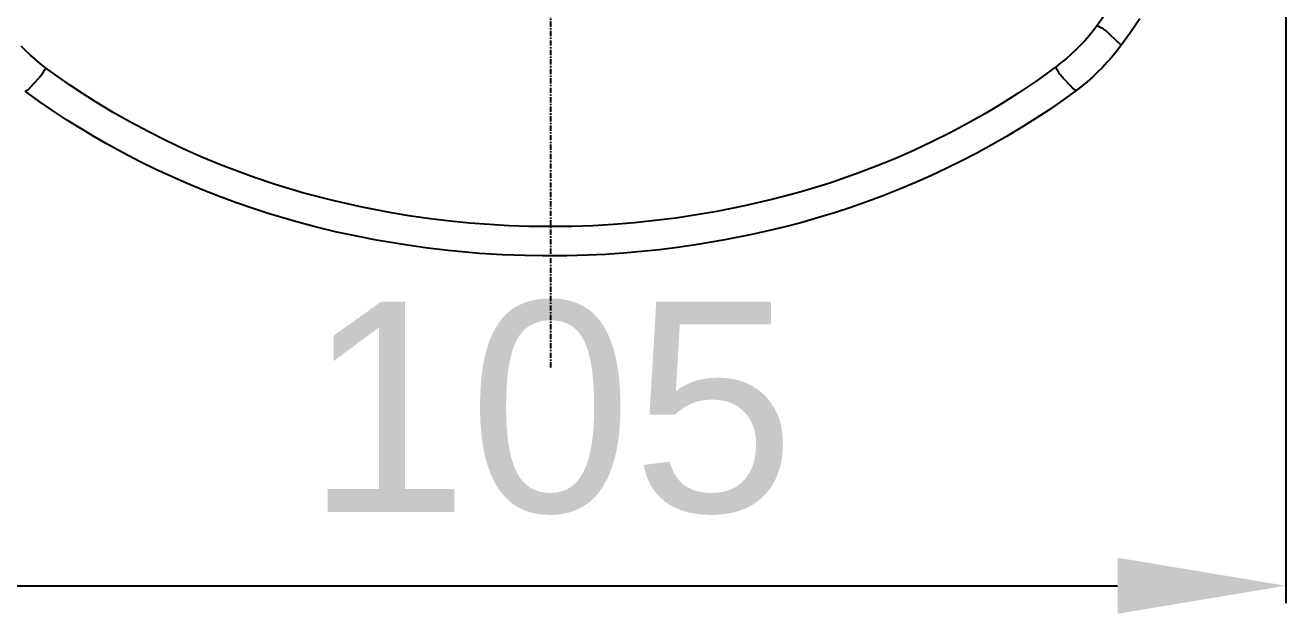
# Model space of a CAD drawing. Header units: millimetres. Extents: x 2219 to 3269, y 1238 to 2723.
# Drawn here: x 2896.7 to 2986.6, y 1603.8 to 1645.8 of the extents above; entities that cross this region are included whole.
import ezdxf

# ---------------------------------------------------------------- set-up
doc = ezdxf.new("R2010")
doc.units = ezdxf.units.MM
doc.linetypes.add('CENTER', pattern=[0.6, 0.375, -0.075, 0.075, -0.075])
for name, color, linetype in [('CEN2', 1, 'Continuous'), ('DIM2', 3, 'Continuous'), ('main', 7, 'Continuous')]:
    doc.layers.add(name, color=color, linetype=linetype)
doc.styles.get("Standard").update_dxf_attribs({"font": 'arial.ttf'})
doc.dimstyles.new('ISO-25', dxfattribs={"dimtxt": 2.5, "dimasz": 2.5, "dimexe": 1.25, "dimexo": 0.625, "dimtad": 1, "dimtxsty": 'Standard', "dimcen": 2.5, "dimadec": 0, "dimazin": 0, "dimtfac": 1, "dimtmove": 0, "dimatfit": 3, "dimfxl": 1, "dimarcsym": 0})

# ---------------------------------------------------------------- blocks, each defined once
blk = doc.blocks.new('*D49')
at = {"layer": 'Defpoints', "color": 0, "transparency": 16777216}
for p in [(2986.623, 1683.712), (2881.65, 1681.844), (2986.623, 1605.821)]:
    blk.add_point(p, dxfattribs=at)
at = {"layer": 'DIM2', "color": 0, "lineweight": -2, "transparency": 16777216}
for p, q in [((2986.623, 1683.087), (2986.623, 1604.571)), ((2881.65, 1681.219), (2881.65, 1604.571)), ((2893.65, 1605.821), (2974.623, 1605.821))]:
    blk.add_line(p, q, dxfattribs=at)
at = {"layer": 'DIM2', "color": 0, "transparency": 16777216}
for points in [[(2893.65, 1607.821), (2893.65, 1603.821), (2881.65, 1605.821)], [(2974.623, 1607.821), (2974.623, 1603.821), (2986.623, 1605.821)]]:
    blk.add_solid(points, dxfattribs=at)
at = {"layer": 'DIM2', "color": 0, "transparency": 16777216, "insert": (2934.136, 1618.48), "char_height": 15, "attachment_point": 5}
blk.add_mtext('105', dxfattribs=at)

msp = doc.modelspace()

# ---------------------------------------------------------------- linework, layer by layer
at = {"layer": 'CEN2', "linetype": 'CENTER'}
msp.add_line((2934.15, 1743.942), (2934.15, 1621.343), dxfattribs=at)
at = {"layer": 'main'}
for p, q in [((2973.793, 1646.636), (2973.163, 1645.772)), ((2976.215, 1646.256), (2975.537, 1645.277)), ((2972.879, 1645.404), (2972.583, 1645.045)), ((2973.163, 1645.772), (2972.879, 1645.404)), ((2973.163, 1645.772), (2973.247, 1645.734)), ((2973.247, 1645.734), (2973.329, 1645.692)), ((2973.329, 1645.692), (2973.41, 1645.648)), ((2973.41, 1645.648), (2973.489, 1645.602)), ((2973.489, 1645.602), (2973.567, 1645.552)), ((2973.567, 1645.552), (2973.643, 1645.5)), ((2973.643, 1645.5), (2973.717, 1645.446)), ((2973.717, 1645.446), (2973.789, 1645.389)), ((2973.789, 1645.389), (2973.859, 1645.329)), ((2973.859, 1645.329), (2973.927, 1645.267)), ((2973.927, 1645.267), (2974.617, 1644.618)), ((2975.537, 1645.277), (2974.838, 1644.312)), ((2896.712, 1643.969), (2896.383, 1644.297)), ((2971.958, 1644.356), (2971.629, 1644.027)), ((2972.276, 1644.695), (2971.958, 1644.356)), ((2972.583, 1645.045), (2972.276, 1644.695)), ((2974.837, 1644.311), (2974.533, 1643.916)), ((2974.617, 1644.618), (2974.631, 1644.609)), ((2974.631, 1644.609), (2974.645, 1644.6)), ((2974.645, 1644.6), (2974.658, 1644.591)), ((2974.658, 1644.591), (2974.67, 1644.581)), ((2974.67, 1644.581), (2974.683, 1644.57)), ((2974.683, 1644.57), (2974.695, 1644.56)), ((2974.695, 1644.56), (2974.707, 1644.549)), ((2974.707, 1644.549), (2974.718, 1644.537)), ((2974.718, 1644.537), (2974.729, 1644.525)), ((2974.729, 1644.525), (2974.74, 1644.513)), ((2974.74, 1644.513), (2974.75, 1644.5)), ((2974.75, 1644.5), (2974.759, 1644.487)), ((2974.759, 1644.487), (2974.768, 1644.474)), ((2974.768, 1644.474), (2974.777, 1644.46)), ((2974.777, 1644.46), (2974.785, 1644.446)), ((2974.785, 1644.446), (2974.793, 1644.432)), ((2974.793, 1644.432), (2974.801, 1644.418)), ((2974.801, 1644.418), (2974.807, 1644.403)), ((2974.807, 1644.403), (2974.814, 1644.388)), ((2974.814, 1644.388), (2974.819, 1644.373)), ((2974.819, 1644.373), (2974.825, 1644.358)), ((2974.825, 1644.358), (2974.829, 1644.342)), ((2974.829, 1644.342), (2974.834, 1644.327)), ((2974.834, 1644.327), (2974.837, 1644.311)), ((2897.053, 1643.651), (2896.712, 1643.969)), ((2897.403, 1643.344), (2897.053, 1643.651)), ((2970.941, 1643.401), (2970.582, 1643.105)), ((2971.29, 1643.708), (2970.941, 1643.401)), ((2971.629, 1644.027), (2971.29, 1643.708)), ((2974.217, 1643.531), (2973.888, 1643.156)), ((2974.533, 1643.916), (2974.217, 1643.531)), ((2897.762, 1643.049), (2897.403, 1643.344)), ((2898.131, 1642.765), (2897.762, 1643.049)), ((2898.008, 1642.518), (2897.961, 1642.439)), ((2898.052, 1642.599), (2898.008, 1642.518)), ((2898.093, 1642.682), (2898.052, 1642.599)), ((2898.131, 1642.765), (2898.093, 1642.682)), ((2899.014, 1642.124), (2898.131, 1642.765)), ((2970.214, 1642.82), (2968.89, 1641.866)), ((2970.582, 1643.105), (2970.214, 1642.82)), ((2970.253, 1642.737), (2970.214, 1642.82)), ((2970.294, 1642.654), (2970.253, 1642.737)), ((2970.338, 1642.574), (2970.294, 1642.654)), ((2970.385, 1642.494), (2970.338, 1642.574)), ((2970.434, 1642.417), (2970.385, 1642.494)), ((2973.547, 1642.792), (2973.194, 1642.439)), ((2973.888, 1643.156), (2973.547, 1642.792)), ((2897.628, 1642), (2896.98, 1641.309)), ((2897.689, 1642.069), (2897.628, 1642)), ((2897.749, 1642.139), (2897.689, 1642.069)), ((2897.806, 1642.211), (2897.749, 1642.139)), ((2897.86, 1642.285), (2897.806, 1642.211)), ((2897.912, 1642.361), (2897.86, 1642.285)), ((2897.961, 1642.439), (2897.912, 1642.361)), ((2899.91, 1641.501), (2899.014, 1642.124)), ((2968.89, 1641.866), (2967.536, 1640.954)), ((2970.486, 1642.341), (2970.434, 1642.417)), ((2970.541, 1642.267), (2970.486, 1642.341)), ((2970.598, 1642.195), (2970.541, 1642.267)), ((2970.658, 1642.124), (2970.598, 1642.195)), ((2970.719, 1642.056), (2970.658, 1642.124)), ((2971.37, 1641.367), (2970.719, 1642.056)), ((2972.456, 1641.769), (2972.071, 1641.452)), ((2972.831, 1642.098), (2972.456, 1641.769)), ((2973.194, 1642.439), (2972.831, 1642.098)), ((2896.689, 1641.092), (2896.673, 1641.088)), ((2897.643, 1640.388), (2896.675, 1641.087)), ((2896.705, 1641.096), (2896.689, 1641.092)), ((2896.72, 1641.101), (2896.705, 1641.096)), ((2896.735, 1641.106), (2896.72, 1641.101)), ((2896.751, 1641.112), (2896.735, 1641.106)), ((2896.765, 1641.118), (2896.751, 1641.112)), ((2896.78, 1641.125), (2896.765, 1641.118)), ((2896.795, 1641.132), (2896.78, 1641.125)), ((2896.809, 1641.14), (2896.795, 1641.132)), ((2896.823, 1641.148), (2896.809, 1641.14)), ((2896.836, 1641.157), (2896.823, 1641.148)), ((2896.85, 1641.166), (2896.836, 1641.157)), ((2896.863, 1641.176), (2896.85, 1641.166)), ((2896.875, 1641.186), (2896.863, 1641.176)), ((2896.887, 1641.197), (2896.875, 1641.186)), ((2896.899, 1641.208), (2896.887, 1641.197)), ((2896.911, 1641.219), (2896.899, 1641.208)), ((2896.922, 1641.231), (2896.911, 1641.219)), ((2896.933, 1641.243), (2896.922, 1641.231)), ((2896.943, 1641.255), (2896.933, 1641.243)), ((2896.953, 1641.268), (2896.943, 1641.255)), ((2896.962, 1641.281), (2896.953, 1641.268)), ((2896.971, 1641.295), (2896.962, 1641.281)), ((2896.98, 1641.309), (2896.971, 1641.295)), ((2900.82, 1640.897), (2899.91, 1641.501)), ((2901.742, 1640.311), (2900.82, 1640.897)), ((2967.536, 1640.954), (2966.348, 1640.202)), ((2971.675, 1641.147), (2970.711, 1640.448)), ((2971.379, 1641.354), (2971.37, 1641.367)), ((2971.388, 1641.34), (2971.379, 1641.354)), ((2971.397, 1641.327), (2971.388, 1641.34)), ((2971.407, 1641.314), (2971.397, 1641.327)), ((2971.417, 1641.302), (2971.407, 1641.314)), ((2971.428, 1641.29), (2971.417, 1641.302)), ((2971.439, 1641.278), (2971.428, 1641.29)), ((2971.45, 1641.267), (2971.439, 1641.278)), ((2971.462, 1641.256), (2971.45, 1641.267)), ((2971.475, 1641.245), (2971.462, 1641.256)), ((2971.487, 1641.235), (2971.475, 1641.245)), ((2971.5, 1641.225), (2971.487, 1641.235)), ((2971.513, 1641.216), (2971.5, 1641.225)), ((2971.527, 1641.208), (2971.513, 1641.216)), ((2971.541, 1641.199), (2971.527, 1641.208)), ((2971.555, 1641.192), (2971.541, 1641.199)), ((2971.57, 1641.184), (2971.555, 1641.192)), ((2971.584, 1641.177), (2971.57, 1641.184)), ((2971.599, 1641.171), (2971.584, 1641.177)), ((2971.614, 1641.165), (2971.599, 1641.171)), ((2971.629, 1641.16), (2971.614, 1641.165)), ((2971.645, 1641.155), (2971.629, 1641.16)), ((2971.661, 1641.151), (2971.645, 1641.155)), ((2971.676, 1641.148), (2971.661, 1641.151)), ((2972.071, 1641.452), (2971.676, 1641.148)), ((2898.626, 1639.711), (2897.643, 1640.388)), ((2902.954, 1639.579), (2901.742, 1640.311)), ((2966.348, 1640.202), (2965.14, 1639.48)), ((2970.711, 1640.448), (2969.732, 1639.771)), ((2899.623, 1639.054), (2898.626, 1639.711)), ((2900.635, 1638.42), (2899.623, 1639.054)), ((2904.185, 1638.879), (2902.954, 1639.579)), ((2905.435, 1638.209), (2904.185, 1638.879)), ((2965.14, 1639.48), (2963.913, 1638.789)), ((2968.737, 1639.115), (2967.728, 1638.48)), ((2969.732, 1639.771), (2968.737, 1639.115)), ((2901.492, 1637.905), (2900.635, 1638.42)), ((2906.702, 1637.571), (2905.435, 1638.209)), ((2962.669, 1638.127), (2961.407, 1637.496)), ((2963.913, 1638.789), (2962.669, 1638.127)), ((2967.728, 1638.48), (2966.69, 1637.857)), ((2902.358, 1637.405), (2901.492, 1637.905)), ((2903.611, 1636.716), (2902.358, 1637.405)), ((2907.987, 1636.964), (2906.702, 1637.571)), ((2961.407, 1637.496), (2960.129, 1636.896)), ((2965.639, 1637.256), (2964.575, 1636.677)), ((2966.69, 1637.857), (2965.639, 1637.256)), ((2904.881, 1636.058), (2903.611, 1636.716)), ((2909.287, 1636.388), (2907.987, 1636.964)), ((2910.602, 1635.845), (2909.287, 1636.388)), ((2958.836, 1636.326), (2957.528, 1635.788)), ((2960.129, 1636.896), (2958.836, 1636.326)), ((2964.575, 1636.677), (2963.5, 1636.12)), ((2905.986, 1635.516), (2904.881, 1636.058)), ((2907.102, 1634.998), (2905.986, 1635.516)), ((2911.931, 1635.333), (2910.602, 1635.845)), ((2913.038, 1634.935), (2911.931, 1635.333)), ((2957.528, 1635.788), (2955.884, 1635.163)), ((2962.397, 1635.576), (2961.283, 1635.055)), ((2963.5, 1636.12), (2962.397, 1635.576)), ((2908.228, 1634.503), (2907.102, 1634.998)), ((2909.364, 1634.031), (2908.228, 1634.503)), ((2914.511, 1634.444), (2913.038, 1634.935)), ((2916.556, 1633.83), (2914.511, 1634.444)), ((2953.779, 1634.446), (2951.87, 1633.871)), ((2954.222, 1634.589), (2953.779, 1634.446)), ((2955.884, 1635.163), (2954.222, 1634.589)), ((2960.158, 1634.555), (2959.022, 1634.079)), ((2961.283, 1635.055), (2960.158, 1634.555)), ((2910.528, 1633.575), (2909.364, 1634.031)), ((2911.669, 1633.154), (2910.528, 1633.575)), ((2918.624, 1633.287), (2916.556, 1633.83)), ((2951.87, 1633.871), (2949.94, 1633.358)), ((2957.812, 1633.601), (2956.593, 1633.149)), ((2959.022, 1634.079), (2957.812, 1633.601)), ((2913.012, 1632.692), (2911.669, 1633.154)), ((2914.011, 1632.371), (2913.012, 1632.692)), ((2920.713, 1632.814), (2918.624, 1633.287)), ((2922.818, 1632.411), (2920.713, 1632.814)), ((2947.992, 1632.907), (2946.029, 1632.516)), ((2949.94, 1633.358), (2947.992, 1632.907)), ((2955.506, 1632.772), (2954.413, 1632.415)), ((2956.593, 1633.149), (2955.506, 1632.772)), ((2915.796, 1631.841), (2914.011, 1632.371)), ((2917.352, 1631.425), (2915.796, 1631.841)), ((2924.205, 1632.185), (2922.818, 1632.411)), ((2925.597, 1631.988), (2924.205, 1632.185)), ((2926.994, 1631.821), (2925.597, 1631.988)), ((2928.395, 1631.684), (2926.994, 1631.821)), ((2929.799, 1631.577), (2928.395, 1631.684)), ((2940.141, 1631.707), (2938.659, 1631.587)), ((2941.621, 1631.86), (2940.141, 1631.707)), ((2943.096, 1632.046), (2941.621, 1631.86)), ((2944.565, 1632.265), (2943.096, 1632.046)), ((2946.029, 1632.516), (2944.565, 1632.265)), ((2952.008, 1631.71), (2950.794, 1631.393)), ((2953.214, 1632.051), (2952.008, 1631.71)), ((2954.413, 1632.415), (2953.214, 1632.051)), ((2918.918, 1631.047), (2917.352, 1631.425)), ((2920.328, 1630.742), (2918.918, 1631.047)), ((2931.205, 1631.499), (2929.799, 1631.577)), ((2932.613, 1631.451), (2931.205, 1631.499)), ((2934.022, 1631.432), (2932.613, 1631.451)), ((2935.687, 1631.45), (2934.022, 1631.432)), ((2937.174, 1631.501), (2935.687, 1631.45)), ((2938.659, 1631.587), (2937.174, 1631.501)), ((2948.514, 1630.863), (2946.591, 1630.481)), ((2949.574, 1631.099), (2948.514, 1630.863)), ((2950.794, 1631.393), (2949.574, 1631.099)), ((2921.744, 1630.466), (2920.328, 1630.742)), ((2923.957, 1630.099), (2921.744, 1630.466)), ((2925.405, 1629.898), (2923.957, 1630.099)), ((2926.858, 1629.729), (2925.405, 1629.898)), ((2943.225, 1629.948), (2941.943, 1629.788)), ((2944.504, 1630.131), (2943.225, 1629.948)), ((2946.591, 1630.481), (2944.504, 1630.131)), ((2929.095, 1629.528), (2926.858, 1629.729)), ((2930.709, 1629.429), (2929.095, 1629.528)), ((2932.325, 1629.366), (2930.709, 1629.429)), ((2933.585, 1629.344), (2932.325, 1629.366)), ((2935.321, 1629.351), (2933.585, 1629.344)), ((2936.785, 1629.392), (2935.321, 1629.351)), ((2938.077, 1629.454), (2936.785, 1629.392)), ((2939.368, 1629.542), (2938.077, 1629.454)), ((2940.656, 1629.653), (2939.368, 1629.542)), ((2941.943, 1629.788), (2940.656, 1629.653))]:
    msp.add_line(p, q, dxfattribs=at)

# ---------------------------------------------------------------- dimensions: what is measured, and where the dimension line sits
at = {"layer": 'DIM2', "color": 3}
dim = msp.add_linear_dim(base=(2986.623, 1605.821), p1=(2881.65, 1681.844), p2=(2986.623, 1683.712), dimstyle='ISO-25', override={"dimtxt": 15, "dimasz": 12, "dimgap": 5, "dimdec": 0, "dimtix": 0, "dimtmove": 0}, dxfattribs=at)
dim.commit()
dim.dimension.update_dxf_attribs({"geometry": '*D49', "text_midpoint": (2934.136, 1618.48)})

doc.saveas('drawing.dxf')
